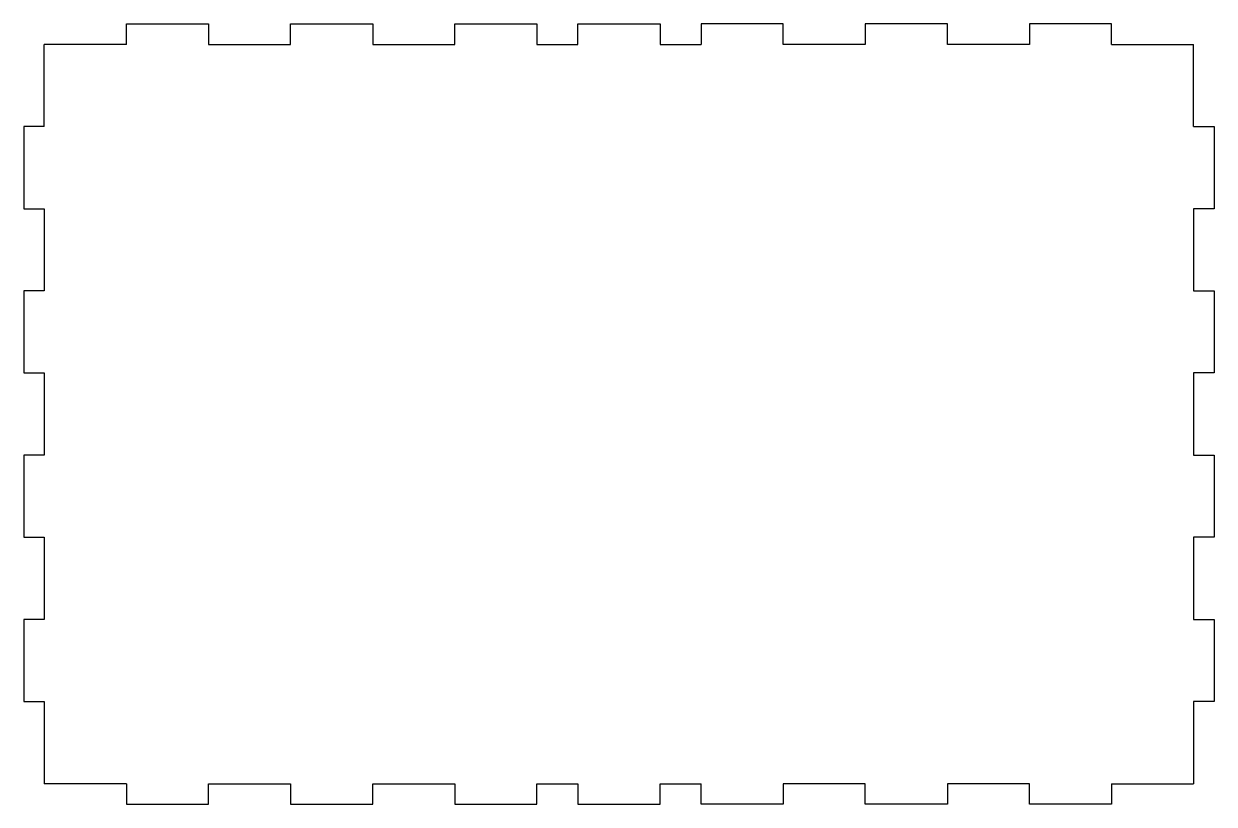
# Model space of a CAD drawing. Header units: inches. Extents: x 5.2 to 19.7, y -8.5 to 1.
import ezdxf

# ---------------------------------------------------------------- set-up
doc = ezdxf.new("R2010")
doc.units = ezdxf.units.IN
doc.header["$MEASUREMENT"] = 0

msp = doc.modelspace()

# ---------------------------------------------------------------- linework, layer by layer
for p, q in [((6.467, 0.759), (6.467, 1.009)), ((6.467, 1.009), (7.467, 1.009)), ((7.467, 1.009), (7.467, 0.759)), ((8.467, 0.759), (8.467, 1.009)), ((8.467, 1.009), (9.467, 1.009)), ((9.467, 1.009), (9.467, 0.759)), ((10.467, 0.759), (10.467, 1.009)), ((10.467, 1.009), (11.467, 1.009)), ((11.467, 1.009), (11.467, 0.759)), ((11.967, 0.759), (11.967, 1.009)), ((11.967, 1.009), (12.967, 1.009)), ((12.967, 1.009), (12.967, 0.759)), ((14.467, 1.009), (13.467, 1.009)), ((13.467, 1.009), (13.467, 0.759)), ((14.467, 0.759), (14.467, 1.009)), ((16.467, 1.009), (15.467, 1.009)), ((15.467, 1.009), (15.467, 0.759)), ((16.467, 0.759), (16.467, 1.009)), ((18.467, 1.009), (17.467, 1.009)), ((17.467, 1.009), (17.467, 0.759)), ((18.467, 0.759), (18.467, 1.009)), ((5.467, -0.241), (5.467, 0.759)), ((6.467, 0.759), (5.467, 0.759)), ((7.467, 0.759), (8.467, 0.759)), ((9.467, 0.759), (10.467, 0.759)), ((11.467, 0.759), (11.967, 0.759)), ((12.967, 0.759), (13.467, 0.759)), ((15.467, 0.759), (14.467, 0.759)), ((17.467, 0.759), (16.467, 0.759)), ((18.467, 0.759), (19.467, 0.759)), ((19.467, -0.241), (19.467, 0.759)), ((5.467, -0.241), (5.217, -0.241)), ((5.217, -0.241), (5.217, -1.241)), ((19.467, -0.241), (19.717, -0.241)), ((19.717, -0.241), (19.717, -1.241)), ((5.217, -1.241), (5.467, -1.241)), ((5.467, -1.241), (5.467, -2.241)), ((19.717, -1.241), (19.467, -1.241)), ((19.467, -1.241), (19.467, -2.241)), ((5.467, -2.241), (5.217, -2.241)), ((5.217, -2.241), (5.217, -3.241)), ((19.467, -2.241), (19.717, -2.241)), ((19.717, -2.241), (19.717, -3.241)), ((5.217, -3.241), (5.467, -3.241)), ((5.467, -3.241), (5.467, -4.241)), ((19.717, -3.241), (19.467, -3.241)), ((19.467, -3.241), (19.467, -4.241)), ((5.467, -4.241), (5.217, -4.241)), ((5.217, -4.241), (5.217, -5.241)), ((19.467, -4.241), (19.717, -4.241)), ((19.717, -4.241), (19.717, -5.241)), ((5.217, -5.241), (5.467, -5.241)), ((5.467, -5.241), (5.467, -6.241)), ((19.717, -5.241), (19.467, -5.241)), ((19.467, -5.241), (19.467, -6.241)), ((5.467, -6.241), (5.217, -6.241)), ((5.217, -6.241), (5.217, -7.241)), ((19.467, -6.241), (19.717, -6.241)), ((19.717, -6.241), (19.717, -7.241)), ((5.217, -7.241), (5.467, -7.241)), ((5.467, -7.241), (5.467, -8.241)), ((19.717, -7.241), (19.467, -7.241)), ((19.467, -7.241), (19.467, -8.241)), ((6.467, -8.241), (5.467, -8.241)), ((6.467, -8.241), (6.467, -8.491)), ((7.467, -8.491), (7.467, -8.241)), ((7.467, -8.241), (8.467, -8.241)), ((8.467, -8.241), (8.467, -8.491)), ((9.467, -8.491), (9.467, -8.241)), ((9.467, -8.241), (10.467, -8.241)), ((10.467, -8.241), (10.467, -8.491)), ((11.467, -8.491), (11.467, -8.241)), ((11.467, -8.241), (11.967, -8.241)), ((11.967, -8.241), (11.967, -8.491)), ((12.967, -8.491), (12.967, -8.241)), ((12.967, -8.241), (13.467, -8.241)), ((13.467, -8.491), (13.467, -8.241)), ((15.467, -8.241), (14.467, -8.241)), ((14.467, -8.241), (14.467, -8.491)), ((15.467, -8.491), (15.467, -8.241)), ((17.467, -8.241), (16.467, -8.241)), ((16.467, -8.241), (16.467, -8.491)), ((17.467, -8.491), (17.467, -8.241)), ((18.467, -8.241), (18.467, -8.491)), ((18.467, -8.241), (19.467, -8.241)), ((6.467, -8.491), (7.467, -8.491)), ((8.467, -8.491), (9.467, -8.491)), ((10.467, -8.491), (11.467, -8.491)), ((11.967, -8.491), (12.967, -8.491)), ((14.467, -8.491), (13.467, -8.491)), ((16.467, -8.491), (15.467, -8.491)), ((18.467, -8.491), (17.467, -8.491))]:
    msp.add_line(p, q)

doc.saveas('drawing.dxf')
